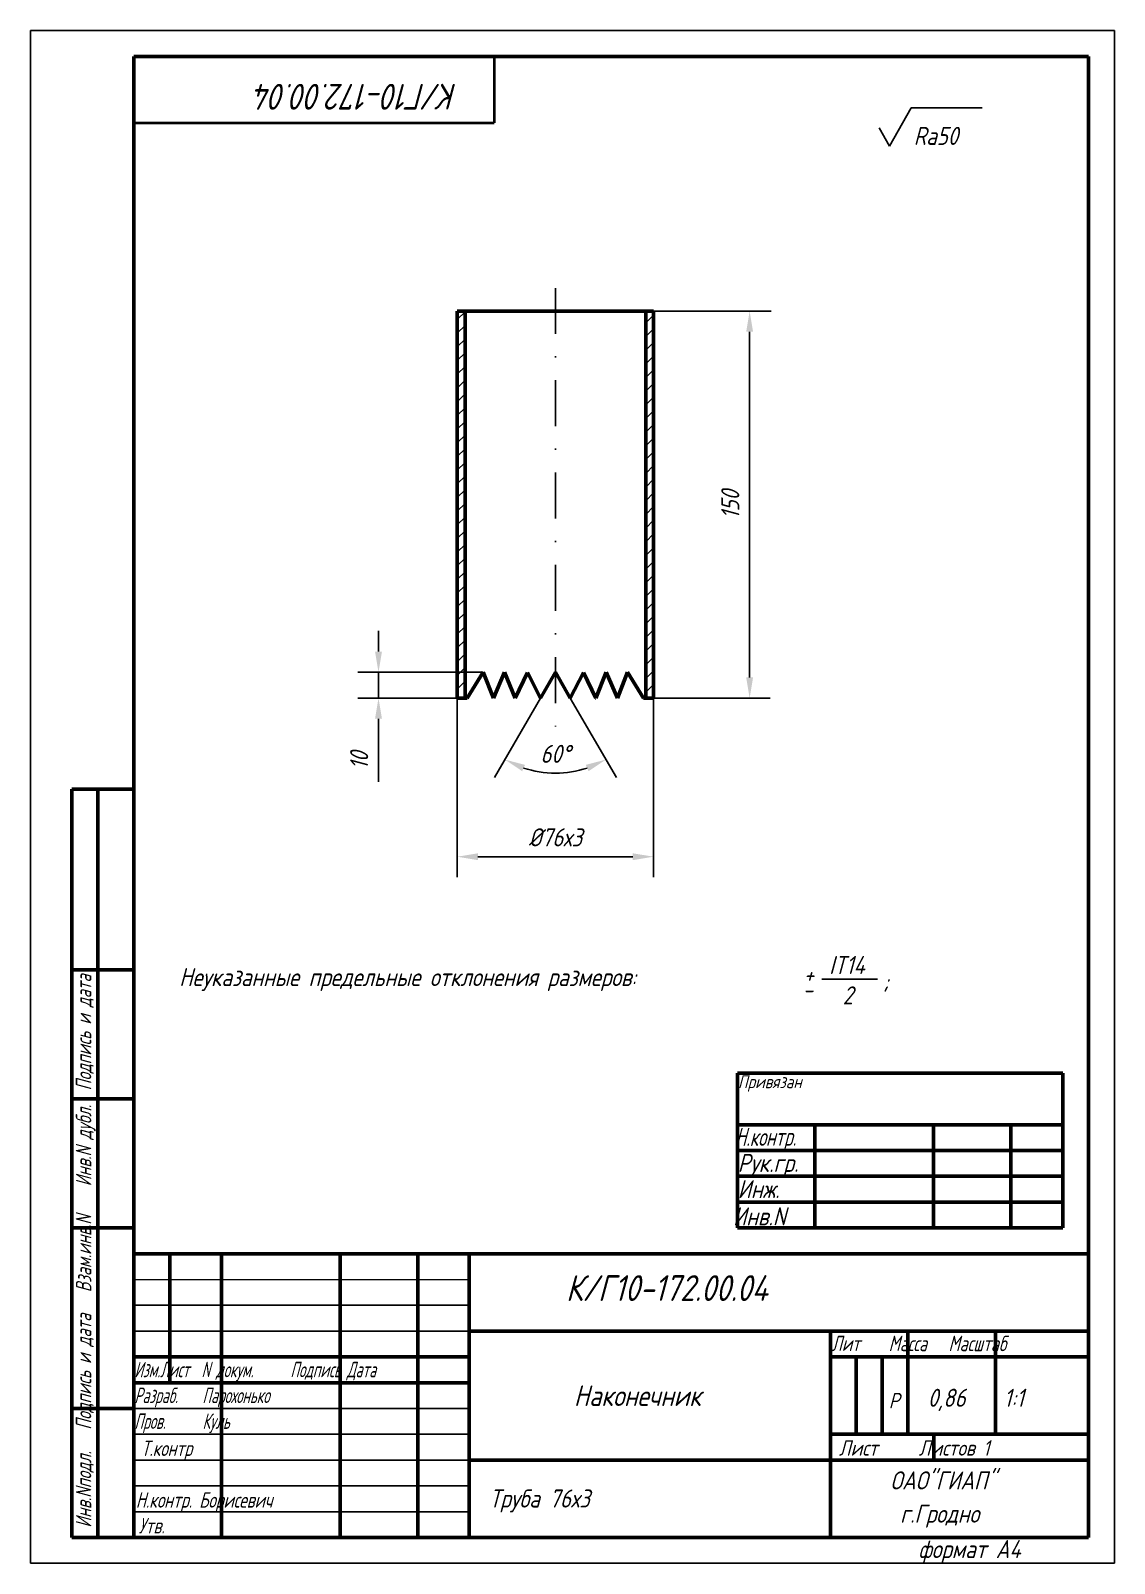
# Model space of a CAD drawing. Header units: inches. Extents: x 5611 to 9158, y -1675 to 1870.
# Drawn here: x 6879.2 to 7089.2, y 1395 to 1692 of the extents above; entities that cross this region are included whole.
import ezdxf

# ---------------------------------------------------------------- set-up
doc = ezdxf.new("R2010")
doc.units = ezdxf.units.IN
doc.header["$LTSCALE"] = 0.7
doc.header["$MEASUREMENT"] = 0
doc.linetypes.add('DASHDOT', pattern=[25.4, 12.7, -6.35, 0, -6.35])
doc.styles.get("Standard").update_dxf_attribs({"font": 'romand.shx', "width": 0.8, "oblique": 15, "height": 3.5})
doc.dimstyles.get("Standard").update_dxf_attribs({"dimtxt": 3.5, "dimasz": 4, "dimexe": 4, "dimexo": 0, "dimgap": 2, "dimtad": 1, "dimdec": 0, "dimdsep": 46, "dimtxsty": 'Standard', "dimcen": 0.09, "dimadec": 0, "dimazin": 0, "dimtfac": 1, "dimtdec": 0, "dimtmove": 0, "dimatfit": 3, "dimfxl": 0, "dimtolj": 1, "dimtzin": 0, "dimlwd": 25, "dimlwe": 25, "dimarcsym": 0})

# ---------------------------------------------------------------- blocks, each defined once
blk = doc.blocks.new('*D439')
at = {"color": 0, "lineweight": 25}
for p, q in [((6961.85, 1562.64), (6961.85, 1527.91)), ((6999.85, 1562.64), (6999.85, 1527.91)), ((6965.85, 1531.91), (6995.85, 1531.91))]:
    blk.add_line(p, q, dxfattribs=at)
for points in [[(6965.85, 1532.57), (6965.85, 1531.24), (6961.85, 1531.91)], [(6995.85, 1532.57), (6995.85, 1531.24), (6999.85, 1531.91)]]:
    blk.add_solid(points, dxfattribs=at)
at = {"layer": 'DEFPOINTS', "color": 0, "lineweight": 25}
for p in [(6961.85, 1562.64), (6999.85, 1562.64), (6999.85, 1531.91)]:
    blk.add_point(p, dxfattribs=at)
at = {"color": 0, "lineweight": 25, "insert": (6980.85, 1535.66), "char_height": 3.5, "attachment_point": 5}
blk.add_mtext('\\A1;%%C76х3', dxfattribs=at)
blk = doc.blocks.new('*D440')
at = {"color": 0, "lineweight": 25}
for p, q in [((6977.95, 1562.64), (6969.04, 1547.27)), ((6983.75, 1562.64), (6992.67, 1547.27))]:
    blk.add_line(p, q, dxfattribs=at)
blk.add_arc((6980.85, 1567.64), 19.55, 251.6303, 288.3697, dxfattribs=at)
for points in [[(6974.42, 1548.48), (6974.97, 1549.7), (6971.05, 1550.73)], [(6986.74, 1549.7), (6987.29, 1548.48), (6990.66, 1550.73)]]:
    blk.add_solid(points, dxfattribs=at)
at = {"layer": 'DEFPOINTS', "color": 0, "lineweight": 25}
for p in [(6980.85, 1567.64), (6980.85, 1567.64), (6977.95, 1562.64), (6983.75, 1562.64), (6977.45, 1548.39)]:
    blk.add_point(p, dxfattribs=at)
at = {"color": 0, "lineweight": 25, "insert": (6980.85, 1551.84), "char_height": 3.5, "attachment_point": 5}
blk.add_mtext('\\A1;60°', dxfattribs=at)
blk = doc.blocks.new('*D441')
at = {"color": 0, "lineweight": 25}
for p, q in [((6946.58, 1571.65), (6946.58, 1575.65)), ((6966.87, 1567.65), (6942.58, 1567.65)), ((6946.58, 1567.65), (6946.58, 1562.64)), ((6963.75, 1562.64), (6942.58, 1562.64)), ((6946.58, 1558.64), (6946.58, 1546.42))]:
    blk.add_line(p, q, dxfattribs=at)
for points in [[(6945.91, 1571.65), (6947.25, 1571.65), (6946.58, 1567.65)], [(6945.91, 1558.64), (6947.25, 1558.64), (6946.58, 1562.64)]]:
    blk.add_solid(points, dxfattribs=at)
at = {"layer": 'DEFPOINTS', "color": 0, "lineweight": 25}
for p in [(6966.87, 1567.65), (6946.58, 1562.64), (6963.75, 1562.64)]:
    blk.add_point(p, dxfattribs=at)
at = {"color": 0, "lineweight": 25, "insert": (6942.83, 1550.53), "char_height": 3.5, "attachment_point": 5, "rotation": 90}
blk.add_mtext('\\A1;10', dxfattribs=at)

msp = doc.modelspace()

# ---------------------------------------------------------------- linework, layer by layer
for p, q in [((6879.17, 1691.98), (6879.17, 1394.98)), ((6879.17, 1691.98), (7089.17, 1691.98)), ((7089.17, 1691.98), (7089.17, 1394.98)), ((6879.17, 1394.98), (7089.17, 1394.98))]:
    msp.add_line(p, q)
at = {"lineweight": 50}
for p, q in [((6899.17, 1686.98), (6899.17, 1399.98)), ((6899.17, 1686.98), (7084.17, 1686.98)), ((7084.17, 1686.98), (7084.17, 1399.98)), ((6887.17, 1544.98), (6887.17, 1399.98)), ((6887.17, 1544.98), (6899.17, 1544.98)), ((6892.17, 1544.98), (6892.17, 1399.98)), ((6887.17, 1509.98), (6899.17, 1509.98)), ((7016.14, 1489.98), (7016.14, 1459.98)), ((7016.14, 1489.98), (7079.17, 1489.98)), ((7079.17, 1489.98), (7079.17, 1459.98)), ((6887.17, 1484.98), (6899.17, 1484.98)), ((7016.14, 1479.98), (7079.17, 1479.98)), ((7031.14, 1479.98), (7031.14, 1459.98)), ((7054.14, 1479.98), (7054.14, 1459.98)), ((7069.14, 1479.98), (7069.14, 1459.98)), ((7016.14, 1474.98), (7079.17, 1474.98)), ((7016.14, 1469.98), (7079.17, 1469.98)), ((7016.14, 1464.98), (7079.17, 1464.98)), ((6887.17, 1459.98), (6899.17, 1459.98)), ((7016.14, 1459.98), (7079.17, 1459.98)), ((6899.17, 1454.98), (7084.17, 1454.98)), ((6906.17, 1454.98), (6906.17, 1429.98)), ((6916.17, 1454.98), (6916.17, 1399.98)), ((6939.17, 1454.98), (6939.17, 1399.98)), ((6954.17, 1454.98), (6954.17, 1399.98)), ((6964.17, 1454.98), (6964.17, 1399.98)), ((7034.17, 1439.98), (7034.17, 1399.98)), ((7049.17, 1439.98), (7049.17, 1419.98)), ((7066.17, 1439.98), (7066.17, 1419.98)), ((6899.17, 1434.98), (6964.17, 1434.98)), ((7034.17, 1434.98), (7084.17, 1434.98)), ((7039.17, 1434.98), (7039.17, 1419.98)), ((7044.17, 1434.98), (7044.17, 1419.98)), ((6899.17, 1429.98), (6964.17, 1429.98)), ((6887.17, 1424.98), (6899.17, 1424.98)), ((7034.17, 1419.98), (7084.17, 1419.98)), ((7054.17, 1419.98), (7054.17, 1414.98)), ((6887.17, 1399.98), (7084.17, 1399.98))]:
    msp.add_line(p, q, dxfattribs=at)
at = {"color": 0, "linetype": 'Continuous', "lineweight": 25}
for p, q in [((7045.6, 1669.59), (7049.8, 1677.03)), ((7049.8, 1677.03), (7061.43, 1677.03)), ((7061.43, 1677.03), (7063.54, 1677.03)), ((7045.6, 1669.59), (7043.59, 1673.12)), ((7018.5, 1633.64), (7018.5, 1566.64)), ((6999.85, 1562.64), (7022.5, 1562.64))]:
    msp.add_line(p, q, dxfattribs=at)
at = {"linetype": 'DASHDOT', "lineweight": 25}
msp.add_line((6980.85, 1642.1), (6980.85, 1555.44), dxfattribs=at)
at = {"color": 0, "linetype": 'Continuous', "lineweight": 50}
for p, q in [((6961.85, 1637.64), (6961.85, 1562.64)), ((6961.85, 1637.64), (6999.85, 1637.64)), ((6963.35, 1637.64), (6963.35, 1562.64)), ((6998.35, 1637.64), (6998.35, 1562.64)), ((6999.85, 1637.64), (6999.85, 1562.64)), ((6966.87, 1567.65), (6963.75, 1562.64)), ((6968.85, 1562.65), (6966.87, 1567.65)), ((6970.99, 1567.64), (6968.85, 1562.65)), ((6973.04, 1562.63), (6970.99, 1567.64)), ((6975.42, 1567.63), (6973.04, 1562.63)), ((6977.95, 1562.64), (6975.42, 1567.63)), ((6980.85, 1567.64), (6977.95, 1562.64)), ((6980.85, 1567.64), (6983.75, 1562.64)), ((6983.75, 1562.64), (6986.29, 1567.63)), ((6986.29, 1567.63), (6988.67, 1562.63)), ((6988.67, 1562.63), (6990.72, 1567.64)), ((6990.72, 1567.64), (6992.86, 1562.65)), ((6992.86, 1562.65), (6994.83, 1567.65)), ((6994.83, 1567.65), (6997.96, 1562.64)), ((6961.85, 1562.64), (6963.75, 1562.64)), ((6973.05, 1562.64), (6973.04, 1562.64)), ((6988.66, 1562.64), (6988.67, 1562.64)), ((6999.85, 1562.64), (6997.96, 1562.64))]:
    msp.add_line(p, q, dxfattribs=at)
at = {"lineweight": 25}
for p, q in [((6961.85, 1635.99), (6963.35, 1637.49)), ((6999.85, 1637.64), (6998.35, 1637.64)), ((6998.35, 1635.36), (6999.85, 1636.86)), ((6999.85, 1637.64), (7022.65, 1637.64)), ((6961.85, 1633.33), (6963.35, 1634.83)), ((6998.35, 1632.71), (6999.85, 1634.21)), ((6961.85, 1630.68), (6963.35, 1632.18)), ((6998.35, 1630.06), (6999.85, 1631.56)), ((6961.85, 1628.03), (6963.35, 1629.53)), ((6998.35, 1627.41), (6999.85, 1628.91)), ((6961.85, 1625.38), (6963.35, 1626.88)), ((6998.35, 1624.76), (6999.85, 1626.26)), ((6961.85, 1622.73), (6963.35, 1624.23)), ((6998.35, 1622.1), (6999.85, 1623.6)), ((6961.85, 1620.08), (6963.35, 1621.58)), ((6961.85, 1617.42), (6963.35, 1618.92)), ((6998.35, 1619.45), (6999.85, 1620.95)), ((6961.85, 1614.77), (6963.35, 1616.27)), ((6998.35, 1616.8), (6999.85, 1618.3)), ((6961.85, 1612.12), (6963.35, 1613.62)), ((6998.35, 1614.15), (6999.85, 1615.65)), ((6998.35, 1611.5), (6999.85, 1613)), ((6961.85, 1609.47), (6963.35, 1610.97)), ((6998.35, 1608.85), (6999.85, 1610.35)), ((6961.85, 1606.82), (6963.35, 1608.32)), ((6998.35, 1606.19), (6999.85, 1607.69)), ((6961.85, 1604.17), (6963.35, 1605.67)), ((6998.35, 1603.54), (6999.85, 1605.04)), ((6961.85, 1601.51), (6963.35, 1603.01)), ((6998.35, 1600.89), (6999.85, 1602.39)), ((6961.85, 1598.86), (6963.35, 1600.36)), ((6998.35, 1598.24), (6999.85, 1599.74)), ((6961.85, 1596.21), (6963.35, 1597.71)), ((6961.85, 1593.56), (6963.35, 1595.06)), ((6998.35, 1595.59), (6999.85, 1597.09)), ((6961.85, 1590.91), (6963.35, 1592.41)), ((6998.35, 1592.94), (6999.85, 1594.44)), ((6961.85, 1588.26), (6963.35, 1589.76)), ((6998.35, 1590.28), (6999.85, 1591.78)), ((6998.35, 1587.63), (6999.85, 1589.13)), ((6961.85, 1585.6), (6963.35, 1587.1)), ((6998.35, 1584.98), (6999.85, 1586.48)), ((6961.85, 1582.95), (6963.35, 1584.45)), ((6998.35, 1582.33), (6999.85, 1583.83)), ((6961.85, 1580.3), (6963.35, 1581.8)), ((6998.35, 1579.68), (6999.85, 1581.18)), ((6961.85, 1577.65), (6963.35, 1579.15)), ((6998.35, 1577.03), (6999.85, 1578.53)), ((6961.85, 1575), (6963.35, 1576.5)), ((6998.35, 1574.37), (6999.85, 1575.87)), ((6961.85, 1572.35), (6963.35, 1573.85)), ((6961.85, 1569.69), (6963.35, 1571.19)), ((6998.35, 1571.72), (6999.85, 1573.22)), ((6961.85, 1567.04), (6963.35, 1568.54)), ((6998.35, 1569.07), (6999.85, 1570.57)), ((6961.85, 1564.39), (6963.35, 1565.89)), ((6998.35, 1566.42), (6999.85, 1567.92)), ((6998.35, 1563.77), (6999.85, 1565.27)), ((7032.47, 1508.15), (7043.29, 1508.15)), ((6899.17, 1444.98), (6964.17, 1444.98)), ((6899.17, 1439.98), (6964.17, 1439.98)), ((6899.17, 1424.98), (6964.17, 1424.98)), ((6899.17, 1419.98), (6964.17, 1419.98)), ((6899.17, 1414.98), (6964.17, 1414.98)), ((6899.17, 1409.98), (6964.17, 1409.98)), ((6899.17, 1404.98), (6964.17, 1404.98))]:
    msp.add_line(p, q, dxfattribs=at)
at = {"lineweight": 15}
msp.add_line((6899.17, 1449.98), (6964.17, 1449.98), dxfattribs=at)
at = {"color": 1, "lineweight": 50}
for p, q in [((6964.17, 1439.98), (7084.17, 1439.98)), ((6964.17, 1414.98), (7084.17, 1414.98))]:
    msp.add_line(p, q, dxfattribs=at)
at = {"const_width": 0.5}
for points in [[(6969.03, 1674.09), (6969.03, 1687.09)], [(6899.03, 1674.09), (6969.03, 1674.09)]]:
    msp.add_lwpolyline(points, dxfattribs=at)
at = {"color": 0, "linetype": 'Continuous', "lineweight": 25}
for points in [[(7017.83, 1633.64), (7019.16, 1633.64), (7018.5, 1637.64)], [(7017.83, 1566.64), (7019.16, 1566.64), (7018.5, 1562.64)]]:
    msp.add_solid(points, dxfattribs=at)

# ---------------------------------------------------------------- texts
at = {"color": 0, "linetype": 'Continuous', "lineweight": 25, "oblique": 15, "width": 0.8}
for s, height, p in [('Ra50', 3.5, (7050.29, 1669.83)), ('Привязан', 2.5, (7016.25, 1487.05)), ('Рук.гр.', 3.5, (7016.19, 1470.82)), ('Инж.', 3.5, (7016.19, 1465.76)), (' Инв.N', 3.5, (7013.43, 1460.47))]:
    msp.add_text(s, height=height, dxfattribs=at).set_placement(p)
at = {"color": 0, "linetype": 'Continuous', "lineweight": 25, "oblique": 15, "width": 0.65}
msp.add_text('Н.контр.', height=3.5, rotation=0.3236, dxfattribs=at).set_placement((7015.72, 1475.84))
at = {"lineweight": 35, "insert": (6961.9, 1676.67), "char_height": 5, "width": 116.2188, "attachment_point": 1, "rotation": 180}
msp.add_mtext('К/Г10-172.00.04 ', dxfattribs=at)
at = {"color": 0, "linetype": 'Continuous', "lineweight": 25, "insert": (7014.75, 1600.14), "char_height": 3.5, "attachment_point": 5, "rotation": 90}
msp.add_mtext('150', dxfattribs=at)
at = {"lineweight": 25, "attachment_point": 1}
for s, insert, char_height, width in [('IT14', (7033.91, 1512.67), 3.5, 19.7907), ('  Неуказанные предельные отклонения размеров:  ', (6904.24, 1510.33), 3.5, 158.004), ('+', (7028.96, 1510.85), 3.5, 4.3989), ('-', (7028.74, 1507.92), 3.5, 6.6548), ('2', (7036.53, 1506.79), 3.5, 17.1446), (';', (7044.35, 1509.51), 3.5, 9.0235), ('{\\W0.7;Лит    Масса   Масштаб}', (7034.37, 1439.09), 3, 48.3624), ('{\\W0.6; Изм.Лист  N докум.      Подпись Дата\\P Разраб.    Парохонько\\P Пров.      Куль}', (6898.09, 1434.03), 3, 75.9719), ('0,86    1:1', (7053.02, 1428.81), 3.5, 30.5998), ('Р', (7045.45, 1428.01), 3, 4.7355), ('{\\W0.7;Т.контр}', (6900.61, 1418.77), 3, 65.7648), ('Лист     Листов 1', (7035.78, 1418.84), 3, 49.4707), ('{\\W0.7; Н.контр. Борисевич}', (6898.16, 1408.76), 3, 40.546), ('г.Гродно', (7047.67, 1406.35), 3.5, 35.0627), ('{\\W0.7;Утв.     }', (6900.09, 1403.77), 3, 39.2217), ('формат А4', (7051.19, 1399.49), 3.5, 32.7454)]:
    msp.add_mtext(s, dxfattribs=dict(at, insert=insert, char_height=char_height, width=width))
at = {"lineweight": 25, "insert": (6887.93, 1400.49), "char_height": 3, "width": 144.2887, "attachment_point": 1, "rotation": 90}
msp.add_mtext('{\\W0.7; Инв.Nподл.   Подпись и дата   Взам.инв.N    Инв.N дубл.  Подпись и дата}', dxfattribs=at)
at = {"lineweight": 35, "attachment_point": 1}
for s, insert, char_height, width in [('К/Г10-172.00.04', (6982.9, 1450.82), 5, 116.2188), ('ОАО"ГИАП"', (7045.75, 1412.8), 3.5, 36.171)]:
    msp.add_mtext(s, dxfattribs=dict(at, insert=insert, char_height=char_height, width=width))
at = {"lineweight": 30, "attachment_point": 1}
for s, insert, char_height, width in [('Наконечник ', (6984.44, 1429.46), 4, 61.9449), ('Труба 76х3', (6968.08, 1409.29), 3.5, 67.3789)]:
    msp.add_mtext(s, dxfattribs=dict(at, insert=insert, char_height=char_height, width=width))

# ---------------------------------------------------------------- dimensions: what is measured, and where the dimension line sits
at = {"lineweight": 25}
dim = msp.add_linear_dim(base=(6946.58, 1562.64), p1=(6966.87, 1567.65), p2=(6963.75, 1562.64), angle=90, text='10', dimstyle='Standard', dxfattribs=at)
dim.commit()
dim.dimension.update_dxf_attribs({"geometry": '*D441', "text_midpoint": (6942.83, 1550.53)})
dim = msp.add_angular_dim_2l(base=(6977.45, 1548.39), line1=((6980.85, 1567.64), (6983.75, 1562.64)), line2=((6980.85, 1567.64), (6977.95, 1562.64)), dimstyle='Standard', dxfattribs=at)
dim.commit()
dim.dimension.update_dxf_attribs({"geometry": '*D440', "text_midpoint": (6980.85, 1551.84)})
dim = msp.add_linear_dim(base=(6999.85, 1531.91), p1=(6961.85, 1562.64), p2=(6999.85, 1562.64), text='%%C76х3', dimstyle='Standard', dxfattribs=at)
dim.commit()
dim.dimension.update_dxf_attribs({"geometry": '*D439', "text_midpoint": (6980.85, 1535.66)})

doc.saveas('drawing.dxf')
